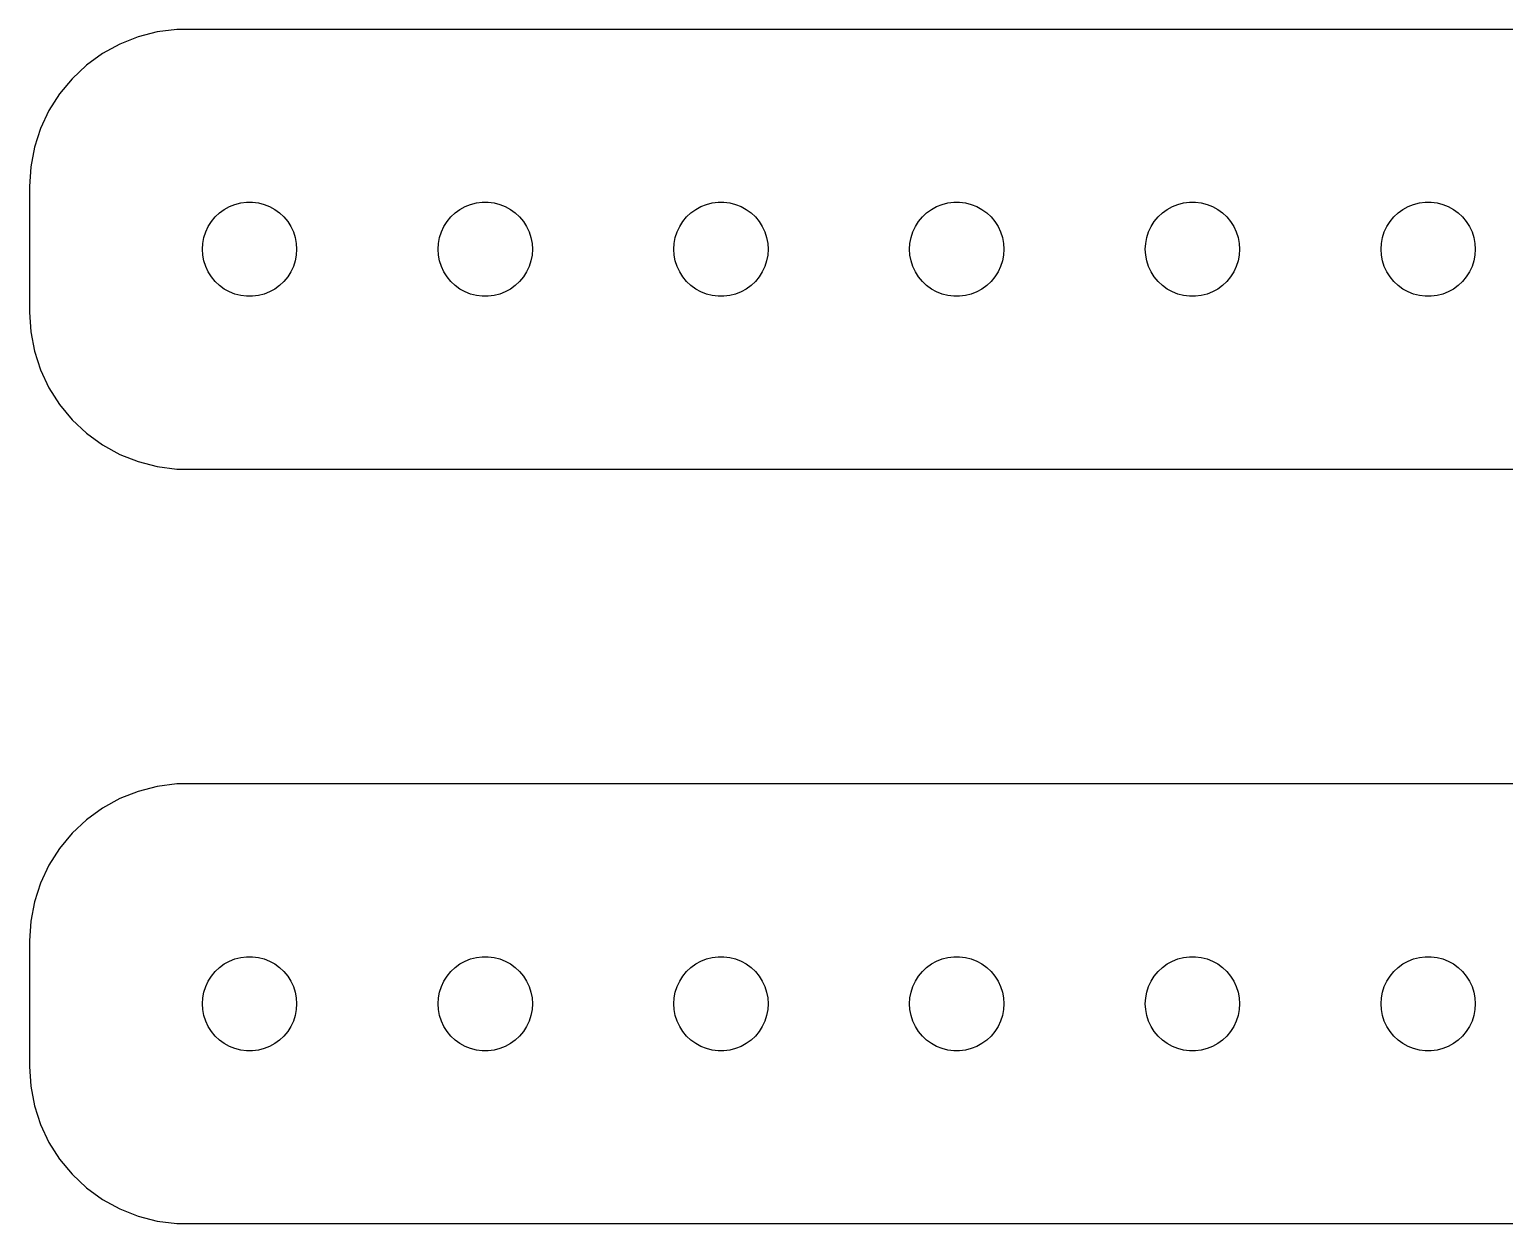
# Model space of a CAD drawing. Header units: metres. Extents: x -187 to 187, y 17 to 55.
# Drawn here: x -187 to -140.07, y 17.01 to 54.99 of the extents above; entities that cross this region are included whole.
import ezdxf

# ---------------------------------------------------------------- set-up
doc = ezdxf.new("R2010")
doc.units = ezdxf.units.M

msp = doc.modelspace()

# ---------------------------------------------------------------- linework, layer by layer
for p, q in [((-182.937, 54.9114), (-183.545, 54.7553)), ((-182.314, 54.9901), (-182.937, 54.9114)), ((182.314, 54.9901), (-182.314, 54.9901)), ((-184.129, 54.5241), (-184.679, 54.2216)), ((-183.545, 54.7553), (-184.129, 54.5241)), ((-184.679, 54.2216), (-185.187, 53.8526)), ((-185.187, 53.8526), (-185.645, 53.4227)), ((-185.645, 53.4227), (-186.045, 52.9389)), ((-186.045, 52.9389), (-186.382, 52.4088)), ((-186.382, 52.4088), (-186.649, 51.8406)), ((-186.649, 51.8406), (-186.843, 51.2434)), ((-186.843, 51.2434), (-186.961, 50.6267)), ((-186.961, 50.6267), (-187, 50)), ((-187, 50), (-187, 46)), ((-180.804, 49.2665), (-180.639, 49.3572)), ((-180.639, 49.3572), (-180.464, 49.4266)), ((-180.464, 49.4266), (-180.281, 49.4734)), ((-180.281, 49.4734), (-180.094, 49.497)), ((-180.094, 49.497), (-179.906, 49.497)), ((-179.906, 49.497), (-179.719, 49.4734)), ((-179.719, 49.4734), (-179.536, 49.4266)), ((-179.536, 49.4266), (-179.361, 49.3572)), ((-179.361, 49.3572), (-179.196, 49.2665)), ((-173.304, 49.2665), (-173.139, 49.3572)), ((-173.139, 49.3572), (-172.964, 49.4266)), ((-172.964, 49.4266), (-172.781, 49.4734)), ((-172.781, 49.4734), (-172.594, 49.497)), ((-172.594, 49.497), (-172.406, 49.497)), ((-172.406, 49.497), (-172.219, 49.4734)), ((-172.219, 49.4734), (-172.036, 49.4266)), ((-172.036, 49.4266), (-171.861, 49.3572)), ((-171.861, 49.3572), (-171.696, 49.2665)), ((-165.804, 49.2665), (-165.639, 49.3572)), ((-165.639, 49.3572), (-165.464, 49.4266)), ((-165.464, 49.4266), (-165.281, 49.4734)), ((-165.281, 49.4734), (-165.094, 49.497)), ((-165.094, 49.497), (-164.906, 49.497)), ((-164.906, 49.497), (-164.719, 49.4734)), ((-164.719, 49.4734), (-164.536, 49.4266)), ((-164.536, 49.4266), (-164.361, 49.3572)), ((-164.361, 49.3572), (-164.196, 49.2665)), ((-158.304, 49.2665), (-158.139, 49.3572)), ((-158.139, 49.3572), (-157.964, 49.4266)), ((-157.964, 49.4266), (-157.781, 49.4734)), ((-157.781, 49.4734), (-157.594, 49.497)), ((-157.594, 49.497), (-157.406, 49.497)), ((-157.406, 49.497), (-157.219, 49.4734)), ((-157.219, 49.4734), (-157.036, 49.4266)), ((-157.036, 49.4266), (-156.861, 49.3572)), ((-156.861, 49.3572), (-156.696, 49.2665)), ((-150.804, 49.2665), (-150.639, 49.3572)), ((-150.639, 49.3572), (-150.464, 49.4266)), ((-150.464, 49.4266), (-150.281, 49.4734)), ((-150.281, 49.4734), (-150.094, 49.497)), ((-150.094, 49.497), (-149.906, 49.497)), ((-149.906, 49.497), (-149.719, 49.4734)), ((-149.719, 49.4734), (-149.536, 49.4266)), ((-149.536, 49.4266), (-149.361, 49.3572)), ((-149.361, 49.3572), (-149.196, 49.2665)), ((-143.304, 49.2665), (-143.139, 49.3572)), ((-143.139, 49.3572), (-142.964, 49.4266)), ((-142.964, 49.4266), (-142.781, 49.4734)), ((-142.781, 49.4734), (-142.594, 49.497)), ((-142.594, 49.497), (-142.406, 49.497)), ((-142.406, 49.497), (-142.219, 49.4734)), ((-142.219, 49.4734), (-142.036, 49.4266)), ((-142.036, 49.4266), (-141.861, 49.3572)), ((-141.861, 49.3572), (-141.696, 49.2665)), ((-181.314, 48.7226), (-181.214, 48.8817)), ((-181.214, 48.8817), (-181.093, 49.0268)), ((-181.093, 49.0268), (-180.956, 49.1558)), ((-180.956, 49.1558), (-180.804, 49.2665)), ((-179.196, 49.2665), (-179.044, 49.1558)), ((-179.044, 49.1558), (-178.907, 49.0268)), ((-178.907, 49.0268), (-178.786, 48.8817)), ((-178.786, 48.8817), (-178.686, 48.7226)), ((-173.814, 48.7226), (-173.714, 48.8817)), ((-173.714, 48.8817), (-173.593, 49.0268)), ((-173.593, 49.0268), (-173.456, 49.1558)), ((-173.456, 49.1558), (-173.304, 49.2665)), ((-171.696, 49.2665), (-171.544, 49.1558)), ((-171.544, 49.1558), (-171.407, 49.0268)), ((-171.407, 49.0268), (-171.286, 48.8817)), ((-171.286, 48.8817), (-171.186, 48.7226)), ((-166.314, 48.7226), (-166.214, 48.8817)), ((-166.214, 48.8817), (-166.093, 49.0268)), ((-166.093, 49.0268), (-165.956, 49.1558)), ((-165.956, 49.1558), (-165.804, 49.2665)), ((-164.196, 49.2665), (-164.044, 49.1558)), ((-164.044, 49.1558), (-163.907, 49.0268)), ((-163.907, 49.0268), (-163.786, 48.8817)), ((-163.786, 48.8817), (-163.686, 48.7226)), ((-158.814, 48.7226), (-158.714, 48.8817)), ((-158.714, 48.8817), (-158.593, 49.0268)), ((-158.593, 49.0268), (-158.456, 49.1558)), ((-158.456, 49.1558), (-158.304, 49.2665)), ((-156.696, 49.2665), (-156.544, 49.1558)), ((-156.544, 49.1558), (-156.407, 49.0268)), ((-156.407, 49.0268), (-156.286, 48.8817)), ((-156.286, 48.8817), (-156.186, 48.7226)), ((-151.314, 48.7226), (-151.214, 48.8817)), ((-151.214, 48.8817), (-151.093, 49.0268)), ((-151.093, 49.0268), (-150.956, 49.1558)), ((-150.956, 49.1558), (-150.804, 49.2665)), ((-149.196, 49.2665), (-149.044, 49.1558)), ((-149.044, 49.1558), (-148.907, 49.0268)), ((-148.907, 49.0268), (-148.786, 48.8817)), ((-148.786, 48.8817), (-148.686, 48.7226)), ((-143.814, 48.7226), (-143.714, 48.8817)), ((-143.714, 48.8817), (-143.593, 49.0268)), ((-143.593, 49.0268), (-143.456, 49.1558)), ((-143.456, 49.1558), (-143.304, 49.2665)), ((-141.696, 49.2665), (-141.544, 49.1558)), ((-141.544, 49.1558), (-141.407, 49.0268)), ((-141.407, 49.0268), (-141.286, 48.8817)), ((-141.286, 48.8817), (-141.186, 48.7226)), ((-181.488, 48.188), (-181.453, 48.373)), ((-181.453, 48.373), (-181.395, 48.5522)), ((-181.395, 48.5522), (-181.314, 48.7226)), ((-178.686, 48.7226), (-178.605, 48.5522)), ((-178.605, 48.5522), (-178.547, 48.373)), ((-178.547, 48.373), (-178.512, 48.188)), ((-173.988, 48.188), (-173.953, 48.373)), ((-173.953, 48.373), (-173.895, 48.5522)), ((-173.895, 48.5522), (-173.814, 48.7226)), ((-171.186, 48.7226), (-171.105, 48.5522)), ((-171.105, 48.5522), (-171.047, 48.373)), ((-171.047, 48.373), (-171.012, 48.188)), ((-166.488, 48.188), (-166.453, 48.373)), ((-166.453, 48.373), (-166.395, 48.5522)), ((-166.395, 48.5522), (-166.314, 48.7226)), ((-163.686, 48.7226), (-163.605, 48.5522)), ((-163.605, 48.5522), (-163.547, 48.373)), ((-163.547, 48.373), (-163.512, 48.188)), ((-158.988, 48.188), (-158.953, 48.373)), ((-158.953, 48.373), (-158.895, 48.5522)), ((-158.895, 48.5522), (-158.814, 48.7226)), ((-156.186, 48.7226), (-156.105, 48.5522)), ((-156.105, 48.5522), (-156.047, 48.373)), ((-156.047, 48.373), (-156.012, 48.188)), ((-151.488, 48.188), (-151.453, 48.373)), ((-151.453, 48.373), (-151.395, 48.5522)), ((-151.395, 48.5522), (-151.314, 48.7226)), ((-148.686, 48.7226), (-148.605, 48.5522)), ((-148.605, 48.5522), (-148.547, 48.373)), ((-148.547, 48.373), (-148.512, 48.188)), ((-143.988, 48.188), (-143.953, 48.373)), ((-143.953, 48.373), (-143.895, 48.5522)), ((-143.895, 48.5522), (-143.814, 48.7226)), ((-141.186, 48.7226), (-141.105, 48.5522)), ((-141.105, 48.5522), (-141.047, 48.373)), ((-141.047, 48.373), (-141.012, 48.188)), ((-181.5, 48), (-181.488, 48.188)), ((-181.488, 47.812), (-181.5, 48)), ((-178.512, 48.188), (-178.5, 48)), ((-178.5, 48), (-178.512, 47.812)), ((-174, 48), (-173.988, 48.188)), ((-173.988, 47.812), (-174, 48)), ((-171.012, 48.188), (-171, 48)), ((-171, 48), (-171.012, 47.812)), ((-166.5, 48), (-166.488, 48.188)), ((-166.488, 47.812), (-166.5, 48)), ((-163.512, 48.188), (-163.5, 48)), ((-163.5, 48), (-163.512, 47.812)), ((-159, 48), (-158.988, 48.188)), ((-158.988, 47.812), (-159, 48)), ((-156.012, 48.188), (-156, 48)), ((-156, 48), (-156.012, 47.812)), ((-151.5, 48), (-151.488, 48.188)), ((-151.488, 47.812), (-151.5, 48)), ((-148.512, 48.188), (-148.5, 48)), ((-148.5, 48), (-148.512, 47.812)), ((-144, 48), (-143.988, 48.188)), ((-143.988, 47.812), (-144, 48)), ((-141.012, 48.188), (-141, 48)), ((-141, 48), (-141.012, 47.812)), ((-181.453, 47.627), (-181.488, 47.812)), ((-181.395, 47.4478), (-181.453, 47.627)), ((-181.314, 47.2774), (-181.395, 47.4478)), ((-178.605, 47.4478), (-178.686, 47.2774)), ((-178.547, 47.627), (-178.605, 47.4478)), ((-178.512, 47.812), (-178.547, 47.627)), ((-173.953, 47.627), (-173.988, 47.812)), ((-173.895, 47.4478), (-173.953, 47.627)), ((-173.814, 47.2774), (-173.895, 47.4478)), ((-171.105, 47.4478), (-171.186, 47.2774)), ((-171.047, 47.627), (-171.105, 47.4478)), ((-171.012, 47.812), (-171.047, 47.627)), ((-166.453, 47.627), (-166.488, 47.812)), ((-166.395, 47.4478), (-166.453, 47.627)), ((-166.314, 47.2774), (-166.395, 47.4478)), ((-163.605, 47.4478), (-163.686, 47.2774)), ((-163.547, 47.627), (-163.605, 47.4478)), ((-163.512, 47.812), (-163.547, 47.627)), ((-158.953, 47.627), (-158.988, 47.812)), ((-158.895, 47.4478), (-158.953, 47.627)), ((-158.814, 47.2774), (-158.895, 47.4478)), ((-156.105, 47.4478), (-156.186, 47.2774)), ((-156.047, 47.627), (-156.105, 47.4478)), ((-156.012, 47.812), (-156.047, 47.627)), ((-151.453, 47.627), (-151.488, 47.812)), ((-151.395, 47.4478), (-151.453, 47.627)), ((-151.314, 47.2774), (-151.395, 47.4478)), ((-148.605, 47.4478), (-148.686, 47.2774)), ((-148.547, 47.627), (-148.605, 47.4478)), ((-148.512, 47.812), (-148.547, 47.627)), ((-143.953, 47.627), (-143.988, 47.812)), ((-143.895, 47.4478), (-143.953, 47.627)), ((-143.814, 47.2774), (-143.895, 47.4478)), ((-141.105, 47.4478), (-141.186, 47.2774)), ((-141.047, 47.627), (-141.105, 47.4478)), ((-141.012, 47.812), (-141.047, 47.627)), ((-181.214, 47.1183), (-181.314, 47.2774)), ((-181.093, 46.9732), (-181.214, 47.1183)), ((-180.956, 46.8442), (-181.093, 46.9732)), ((-178.907, 46.9732), (-179.044, 46.8442)), ((-178.786, 47.1183), (-178.907, 46.9732)), ((-178.686, 47.2774), (-178.786, 47.1183)), ((-173.714, 47.1183), (-173.814, 47.2774)), ((-173.593, 46.9732), (-173.714, 47.1183)), ((-173.456, 46.8442), (-173.593, 46.9732)), ((-171.407, 46.9732), (-171.544, 46.8442)), ((-171.286, 47.1183), (-171.407, 46.9732)), ((-171.186, 47.2774), (-171.286, 47.1183)), ((-166.214, 47.1183), (-166.314, 47.2774)), ((-166.093, 46.9732), (-166.214, 47.1183)), ((-165.956, 46.8442), (-166.093, 46.9732)), ((-163.907, 46.9732), (-164.044, 46.8442)), ((-163.786, 47.1183), (-163.907, 46.9732)), ((-163.686, 47.2774), (-163.786, 47.1183)), ((-158.714, 47.1183), (-158.814, 47.2774)), ((-158.593, 46.9732), (-158.714, 47.1183)), ((-158.456, 46.8442), (-158.593, 46.9732)), ((-156.407, 46.9732), (-156.544, 46.8442)), ((-156.286, 47.1183), (-156.407, 46.9732)), ((-156.186, 47.2774), (-156.286, 47.1183)), ((-151.214, 47.1183), (-151.314, 47.2774)), ((-151.093, 46.9732), (-151.214, 47.1183)), ((-150.956, 46.8442), (-151.093, 46.9732)), ((-148.907, 46.9732), (-149.044, 46.8442)), ((-148.786, 47.1183), (-148.907, 46.9732)), ((-148.686, 47.2774), (-148.786, 47.1183)), ((-143.714, 47.1183), (-143.814, 47.2774)), ((-143.593, 46.9732), (-143.714, 47.1183)), ((-143.456, 46.8442), (-143.593, 46.9732)), ((-141.407, 46.9732), (-141.544, 46.8442)), ((-141.286, 47.1183), (-141.407, 46.9732)), ((-141.186, 47.2774), (-141.286, 47.1183)), ((-180.804, 46.7335), (-180.956, 46.8442)), ((-180.639, 46.6428), (-180.804, 46.7335)), ((-180.464, 46.5734), (-180.639, 46.6428)), ((-180.281, 46.5266), (-180.464, 46.5734)), ((-180.094, 46.503), (-180.281, 46.5266)), ((-179.906, 46.503), (-180.094, 46.503)), ((-179.719, 46.5266), (-179.906, 46.503)), ((-179.536, 46.5734), (-179.719, 46.5266)), ((-179.361, 46.6428), (-179.536, 46.5734)), ((-179.196, 46.7335), (-179.361, 46.6428)), ((-179.044, 46.8442), (-179.196, 46.7335)), ((-173.304, 46.7335), (-173.456, 46.8442)), ((-173.139, 46.6428), (-173.304, 46.7335)), ((-172.964, 46.5734), (-173.139, 46.6428)), ((-172.781, 46.5266), (-172.964, 46.5734)), ((-172.594, 46.503), (-172.781, 46.5266)), ((-172.406, 46.503), (-172.594, 46.503)), ((-172.219, 46.5266), (-172.406, 46.503)), ((-172.036, 46.5734), (-172.219, 46.5266)), ((-171.861, 46.6428), (-172.036, 46.5734)), ((-171.696, 46.7335), (-171.861, 46.6428)), ((-171.544, 46.8442), (-171.696, 46.7335)), ((-165.804, 46.7335), (-165.956, 46.8442)), ((-165.639, 46.6428), (-165.804, 46.7335)), ((-165.464, 46.5734), (-165.639, 46.6428)), ((-165.281, 46.5266), (-165.464, 46.5734)), ((-165.094, 46.503), (-165.281, 46.5266)), ((-164.906, 46.503), (-165.094, 46.503)), ((-164.719, 46.5266), (-164.906, 46.503)), ((-164.536, 46.5734), (-164.719, 46.5266)), ((-164.361, 46.6428), (-164.536, 46.5734)), ((-164.196, 46.7335), (-164.361, 46.6428)), ((-164.044, 46.8442), (-164.196, 46.7335)), ((-158.304, 46.7335), (-158.456, 46.8442)), ((-158.139, 46.6428), (-158.304, 46.7335)), ((-157.964, 46.5734), (-158.139, 46.6428)), ((-157.781, 46.5266), (-157.964, 46.5734)), ((-157.594, 46.503), (-157.781, 46.5266)), ((-157.406, 46.503), (-157.594, 46.503)), ((-157.219, 46.5266), (-157.406, 46.503)), ((-157.036, 46.5734), (-157.219, 46.5266)), ((-156.861, 46.6428), (-157.036, 46.5734)), ((-156.696, 46.7335), (-156.861, 46.6428)), ((-156.544, 46.8442), (-156.696, 46.7335)), ((-150.804, 46.7335), (-150.956, 46.8442)), ((-150.639, 46.6428), (-150.804, 46.7335)), ((-150.464, 46.5734), (-150.639, 46.6428)), ((-150.281, 46.5266), (-150.464, 46.5734)), ((-150.094, 46.503), (-150.281, 46.5266)), ((-149.906, 46.503), (-150.094, 46.503)), ((-149.719, 46.5266), (-149.906, 46.503)), ((-149.536, 46.5734), (-149.719, 46.5266)), ((-149.361, 46.6428), (-149.536, 46.5734)), ((-149.196, 46.7335), (-149.361, 46.6428)), ((-149.044, 46.8442), (-149.196, 46.7335)), ((-143.304, 46.7335), (-143.456, 46.8442)), ((-143.139, 46.6428), (-143.304, 46.7335)), ((-142.964, 46.5734), (-143.139, 46.6428)), ((-142.781, 46.5266), (-142.964, 46.5734)), ((-142.594, 46.503), (-142.781, 46.5266)), ((-142.406, 46.503), (-142.594, 46.503)), ((-142.219, 46.5266), (-142.406, 46.503)), ((-142.036, 46.5734), (-142.219, 46.5266)), ((-141.861, 46.6428), (-142.036, 46.5734)), ((-141.696, 46.7335), (-141.861, 46.6428)), ((-141.544, 46.8442), (-141.696, 46.7335)), ((-187, 46), (-186.961, 45.3733)), ((-186.961, 45.3733), (-186.843, 44.7566)), ((-186.843, 44.7566), (-186.649, 44.1594)), ((-186.649, 44.1594), (-186.382, 43.5912)), ((-186.382, 43.5912), (-186.045, 43.0611)), ((-186.045, 43.0611), (-185.645, 42.5773)), ((-185.645, 42.5773), (-185.187, 42.1474)), ((-185.187, 42.1474), (-184.679, 41.7784)), ((-184.679, 41.7784), (-184.129, 41.4759)), ((-184.129, 41.4759), (-183.545, 41.2447)), ((-183.545, 41.2447), (-182.937, 41.0886)), ((-182.937, 41.0886), (-182.314, 41.0099)), ((-182.314, 41.0099), (182.314, 41.0099)), ((-182.314, 30.9901), (-182.937, 30.9114)), ((182.314, 30.9901), (-182.314, 30.9901)), ((-184.129, 30.5241), (-184.679, 30.2216)), ((-183.545, 30.7553), (-184.129, 30.5241)), ((-182.937, 30.9114), (-183.545, 30.7553)), ((-184.679, 30.2216), (-185.187, 29.8526)), ((-185.187, 29.8526), (-185.645, 29.4227)), ((-185.645, 29.4227), (-186.045, 28.9389)), ((-186.045, 28.9389), (-186.382, 28.4088)), ((-186.382, 28.4088), (-186.649, 27.8406)), ((-186.649, 27.8406), (-186.843, 27.2434)), ((-186.843, 27.2434), (-186.961, 26.6267)), ((-186.961, 26.6267), (-187, 26)), ((-187, 26), (-187, 22)), ((-180.804, 25.2665), (-180.639, 25.3572)), ((-180.639, 25.3572), (-180.464, 25.4266)), ((-180.464, 25.4266), (-180.281, 25.4734)), ((-180.281, 25.4734), (-180.094, 25.497)), ((-180.094, 25.497), (-179.906, 25.497)), ((-179.906, 25.497), (-179.719, 25.4734)), ((-179.719, 25.4734), (-179.536, 25.4266)), ((-179.536, 25.4266), (-179.361, 25.3572)), ((-179.361, 25.3572), (-179.196, 25.2665)), ((-173.304, 25.2665), (-173.139, 25.3572)), ((-173.139, 25.3572), (-172.964, 25.4266)), ((-172.964, 25.4266), (-172.781, 25.4734)), ((-172.781, 25.4734), (-172.594, 25.497)), ((-172.594, 25.497), (-172.406, 25.497)), ((-172.406, 25.497), (-172.219, 25.4734)), ((-172.219, 25.4734), (-172.036, 25.4266)), ((-172.036, 25.4266), (-171.861, 25.3572)), ((-171.861, 25.3572), (-171.696, 25.2665)), ((-165.804, 25.2665), (-165.639, 25.3572)), ((-165.639, 25.3572), (-165.464, 25.4266)), ((-165.464, 25.4266), (-165.281, 25.4734)), ((-165.281, 25.4734), (-165.094, 25.497)), ((-165.094, 25.497), (-164.906, 25.497)), ((-164.906, 25.497), (-164.719, 25.4734)), ((-164.719, 25.4734), (-164.536, 25.4266)), ((-164.536, 25.4266), (-164.361, 25.3572)), ((-164.361, 25.3572), (-164.196, 25.2665)), ((-158.304, 25.2665), (-158.139, 25.3572)), ((-158.139, 25.3572), (-157.964, 25.4266)), ((-157.964, 25.4266), (-157.781, 25.4734)), ((-157.781, 25.4734), (-157.594, 25.497)), ((-157.594, 25.497), (-157.406, 25.497)), ((-157.406, 25.497), (-157.219, 25.4734)), ((-157.219, 25.4734), (-157.036, 25.4266)), ((-157.036, 25.4266), (-156.861, 25.3572)), ((-156.861, 25.3572), (-156.696, 25.2665)), ((-150.804, 25.2665), (-150.639, 25.3572)), ((-150.639, 25.3572), (-150.464, 25.4266)), ((-150.464, 25.4266), (-150.281, 25.4734)), ((-150.281, 25.4734), (-150.094, 25.497)), ((-150.094, 25.497), (-149.906, 25.497)), ((-149.906, 25.497), (-149.719, 25.4734)), ((-149.719, 25.4734), (-149.536, 25.4266)), ((-149.536, 25.4266), (-149.361, 25.3572)), ((-149.361, 25.3572), (-149.196, 25.2665)), ((-143.304, 25.2665), (-143.139, 25.3572)), ((-143.139, 25.3572), (-142.964, 25.4266)), ((-142.964, 25.4266), (-142.781, 25.4734)), ((-142.781, 25.4734), (-142.594, 25.497)), ((-142.594, 25.497), (-142.406, 25.497)), ((-142.406, 25.497), (-142.219, 25.4734)), ((-142.219, 25.4734), (-142.036, 25.4266)), ((-142.036, 25.4266), (-141.861, 25.3572)), ((-141.861, 25.3572), (-141.696, 25.2665)), ((-181.314, 24.7226), (-181.214, 24.8817)), ((-181.214, 24.8817), (-181.093, 25.0268)), ((-181.093, 25.0268), (-180.956, 25.1558)), ((-180.956, 25.1558), (-180.804, 25.2665)), ((-179.196, 25.2665), (-179.044, 25.1558)), ((-179.044, 25.1558), (-178.907, 25.0268)), ((-178.907, 25.0268), (-178.786, 24.8817)), ((-178.786, 24.8817), (-178.686, 24.7226)), ((-173.814, 24.7226), (-173.714, 24.8817)), ((-173.714, 24.8817), (-173.593, 25.0268)), ((-173.593, 25.0268), (-173.456, 25.1558)), ((-173.456, 25.1558), (-173.304, 25.2665)), ((-171.696, 25.2665), (-171.544, 25.1558)), ((-171.544, 25.1558), (-171.407, 25.0268)), ((-171.407, 25.0268), (-171.286, 24.8817)), ((-171.286, 24.8817), (-171.186, 24.7226)), ((-166.314, 24.7226), (-166.214, 24.8817)), ((-166.214, 24.8817), (-166.093, 25.0268)), ((-166.093, 25.0268), (-165.956, 25.1558)), ((-165.956, 25.1558), (-165.804, 25.2665)), ((-164.196, 25.2665), (-164.044, 25.1558)), ((-164.044, 25.1558), (-163.907, 25.0268)), ((-163.907, 25.0268), (-163.786, 24.8817)), ((-163.786, 24.8817), (-163.686, 24.7226)), ((-158.814, 24.7226), (-158.714, 24.8817)), ((-158.714, 24.8817), (-158.593, 25.0268)), ((-158.593, 25.0268), (-158.456, 25.1558)), ((-158.456, 25.1558), (-158.304, 25.2665)), ((-156.696, 25.2665), (-156.544, 25.1558)), ((-156.544, 25.1558), (-156.407, 25.0268)), ((-156.407, 25.0268), (-156.286, 24.8817)), ((-156.286, 24.8817), (-156.186, 24.7226)), ((-151.314, 24.7226), (-151.214, 24.8817)), ((-151.214, 24.8817), (-151.093, 25.0268)), ((-151.093, 25.0268), (-150.956, 25.1558)), ((-150.956, 25.1558), (-150.804, 25.2665)), ((-149.196, 25.2665), (-149.044, 25.1558)), ((-149.044, 25.1558), (-148.907, 25.0268)), ((-148.907, 25.0268), (-148.786, 24.8817)), ((-148.786, 24.8817), (-148.686, 24.7226)), ((-143.814, 24.7226), (-143.714, 24.8817)), ((-143.714, 24.8817), (-143.593, 25.0268)), ((-143.593, 25.0268), (-143.456, 25.1558)), ((-143.456, 25.1558), (-143.304, 25.2665)), ((-141.696, 25.2665), (-141.544, 25.1558)), ((-141.544, 25.1558), (-141.407, 25.0268)), ((-141.407, 25.0268), (-141.286, 24.8817)), ((-141.286, 24.8817), (-141.186, 24.7226)), ((-181.453, 24.373), (-181.395, 24.5522)), ((-181.395, 24.5522), (-181.314, 24.7226)), ((-178.686, 24.7226), (-178.605, 24.5522)), ((-178.605, 24.5522), (-178.547, 24.373)), ((-173.953, 24.373), (-173.895, 24.5522)), ((-173.895, 24.5522), (-173.814, 24.7226)), ((-171.186, 24.7226), (-171.105, 24.5522)), ((-171.105, 24.5522), (-171.047, 24.373)), ((-166.453, 24.373), (-166.395, 24.5522)), ((-166.395, 24.5522), (-166.314, 24.7226)), ((-163.686, 24.7226), (-163.605, 24.5522)), ((-163.605, 24.5522), (-163.547, 24.373)), ((-158.953, 24.373), (-158.895, 24.5522)), ((-158.895, 24.5522), (-158.814, 24.7226)), ((-156.186, 24.7226), (-156.105, 24.5522)), ((-156.105, 24.5522), (-156.047, 24.373)), ((-151.453, 24.373), (-151.395, 24.5522)), ((-151.395, 24.5522), (-151.314, 24.7226)), ((-148.686, 24.7226), (-148.605, 24.5522)), ((-148.605, 24.5522), (-148.547, 24.373)), ((-143.953, 24.373), (-143.895, 24.5522)), ((-143.895, 24.5522), (-143.814, 24.7226)), ((-141.186, 24.7226), (-141.105, 24.5522)), ((-141.105, 24.5522), (-141.047, 24.373)), ((-181.5, 24), (-181.488, 24.188)), ((-181.488, 23.812), (-181.5, 24)), ((-181.488, 24.188), (-181.453, 24.373)), ((-178.547, 24.373), (-178.512, 24.188)), ((-178.512, 24.188), (-178.5, 24)), ((-178.5, 24), (-178.512, 23.812)), ((-174, 24), (-173.988, 24.188)), ((-173.988, 23.812), (-174, 24)), ((-173.988, 24.188), (-173.953, 24.373)), ((-171.047, 24.373), (-171.012, 24.188)), ((-171.012, 24.188), (-171, 24)), ((-171, 24), (-171.012, 23.812)), ((-166.5, 24), (-166.488, 24.188)), ((-166.488, 23.812), (-166.5, 24)), ((-166.488, 24.188), (-166.453, 24.373)), ((-163.547, 24.373), (-163.512, 24.188)), ((-163.512, 24.188), (-163.5, 24)), ((-163.5, 24), (-163.512, 23.812)), ((-159, 24), (-158.988, 24.188)), ((-158.988, 23.812), (-159, 24)), ((-158.988, 24.188), (-158.953, 24.373)), ((-156.047, 24.373), (-156.012, 24.188)), ((-156.012, 24.188), (-156, 24)), ((-156, 24), (-156.012, 23.812)), ((-151.5, 24), (-151.488, 24.188)), ((-151.488, 23.812), (-151.5, 24)), ((-151.488, 24.188), (-151.453, 24.373)), ((-148.547, 24.373), (-148.512, 24.188)), ((-148.512, 24.188), (-148.5, 24)), ((-148.5, 24), (-148.512, 23.812)), ((-144, 24), (-143.988, 24.188)), ((-143.988, 23.812), (-144, 24)), ((-143.988, 24.188), (-143.953, 24.373)), ((-141.047, 24.373), (-141.012, 24.188)), ((-141.012, 24.188), (-141, 24)), ((-141, 24), (-141.012, 23.812)), ((-181.453, 23.627), (-181.488, 23.812)), ((-181.395, 23.4478), (-181.453, 23.627)), ((-178.547, 23.627), (-178.605, 23.4478)), ((-178.512, 23.812), (-178.547, 23.627)), ((-173.953, 23.627), (-173.988, 23.812)), ((-173.895, 23.4478), (-173.953, 23.627)), ((-171.047, 23.627), (-171.105, 23.4478)), ((-171.012, 23.812), (-171.047, 23.627)), ((-166.453, 23.627), (-166.488, 23.812)), ((-166.395, 23.4478), (-166.453, 23.627)), ((-163.547, 23.627), (-163.605, 23.4478)), ((-163.512, 23.812), (-163.547, 23.627)), ((-158.953, 23.627), (-158.988, 23.812)), ((-158.895, 23.4478), (-158.953, 23.627)), ((-156.047, 23.627), (-156.105, 23.4478)), ((-156.012, 23.812), (-156.047, 23.627)), ((-151.453, 23.627), (-151.488, 23.812)), ((-151.395, 23.4478), (-151.453, 23.627)), ((-148.547, 23.627), (-148.605, 23.4478)), ((-148.512, 23.812), (-148.547, 23.627)), ((-143.953, 23.627), (-143.988, 23.812)), ((-143.895, 23.4478), (-143.953, 23.627)), ((-141.047, 23.627), (-141.105, 23.4478)), ((-141.012, 23.812), (-141.047, 23.627)), ((-181.314, 23.2774), (-181.395, 23.4478)), ((-181.214, 23.1183), (-181.314, 23.2774)), ((-181.093, 22.9732), (-181.214, 23.1183)), ((-178.786, 23.1183), (-178.907, 22.9732)), ((-178.686, 23.2774), (-178.786, 23.1183)), ((-178.605, 23.4478), (-178.686, 23.2774)), ((-173.814, 23.2774), (-173.895, 23.4478)), ((-173.714, 23.1183), (-173.814, 23.2774)), ((-173.593, 22.9732), (-173.714, 23.1183)), ((-171.286, 23.1183), (-171.407, 22.9732)), ((-171.186, 23.2774), (-171.286, 23.1183)), ((-171.105, 23.4478), (-171.186, 23.2774)), ((-166.314, 23.2774), (-166.395, 23.4478)), ((-166.214, 23.1183), (-166.314, 23.2774)), ((-166.093, 22.9732), (-166.214, 23.1183)), ((-163.786, 23.1183), (-163.907, 22.9732)), ((-163.686, 23.2774), (-163.786, 23.1183)), ((-163.605, 23.4478), (-163.686, 23.2774)), ((-158.814, 23.2774), (-158.895, 23.4478)), ((-158.714, 23.1183), (-158.814, 23.2774)), ((-158.593, 22.9732), (-158.714, 23.1183)), ((-156.286, 23.1183), (-156.407, 22.9732)), ((-156.186, 23.2774), (-156.286, 23.1183)), ((-156.105, 23.4478), (-156.186, 23.2774)), ((-151.314, 23.2774), (-151.395, 23.4478)), ((-151.214, 23.1183), (-151.314, 23.2774)), ((-151.093, 22.9732), (-151.214, 23.1183)), ((-148.786, 23.1183), (-148.907, 22.9732)), ((-148.686, 23.2774), (-148.786, 23.1183)), ((-148.605, 23.4478), (-148.686, 23.2774)), ((-143.814, 23.2774), (-143.895, 23.4478)), ((-143.714, 23.1183), (-143.814, 23.2774)), ((-143.593, 22.9732), (-143.714, 23.1183)), ((-141.286, 23.1183), (-141.407, 22.9732)), ((-141.186, 23.2774), (-141.286, 23.1183)), ((-141.105, 23.4478), (-141.186, 23.2774)), ((-180.956, 22.8442), (-181.093, 22.9732)), ((-180.804, 22.7335), (-180.956, 22.8442)), ((-180.639, 22.6428), (-180.804, 22.7335)), ((-180.464, 22.5734), (-180.639, 22.6428)), ((-180.281, 22.5266), (-180.464, 22.5734)), ((-180.094, 22.503), (-180.281, 22.5266)), ((-179.719, 22.5266), (-179.906, 22.503)), ((-179.536, 22.5734), (-179.719, 22.5266)), ((-179.361, 22.6428), (-179.536, 22.5734)), ((-179.196, 22.7335), (-179.361, 22.6428)), ((-179.044, 22.8442), (-179.196, 22.7335)), ((-178.907, 22.9732), (-179.044, 22.8442)), ((-173.456, 22.8442), (-173.593, 22.9732)), ((-173.304, 22.7335), (-173.456, 22.8442)), ((-173.139, 22.6428), (-173.304, 22.7335)), ((-172.964, 22.5734), (-173.139, 22.6428)), ((-172.781, 22.5266), (-172.964, 22.5734)), ((-172.594, 22.503), (-172.781, 22.5266)), ((-172.219, 22.5266), (-172.406, 22.503)), ((-172.036, 22.5734), (-172.219, 22.5266)), ((-171.861, 22.6428), (-172.036, 22.5734)), ((-171.696, 22.7335), (-171.861, 22.6428)), ((-171.544, 22.8442), (-171.696, 22.7335)), ((-171.407, 22.9732), (-171.544, 22.8442)), ((-165.956, 22.8442), (-166.093, 22.9732)), ((-165.804, 22.7335), (-165.956, 22.8442)), ((-165.639, 22.6428), (-165.804, 22.7335)), ((-165.464, 22.5734), (-165.639, 22.6428)), ((-165.281, 22.5266), (-165.464, 22.5734)), ((-165.094, 22.503), (-165.281, 22.5266)), ((-164.719, 22.5266), (-164.906, 22.503)), ((-164.536, 22.5734), (-164.719, 22.5266)), ((-164.361, 22.6428), (-164.536, 22.5734)), ((-164.196, 22.7335), (-164.361, 22.6428)), ((-164.044, 22.8442), (-164.196, 22.7335)), ((-163.907, 22.9732), (-164.044, 22.8442)), ((-158.456, 22.8442), (-158.593, 22.9732)), ((-158.304, 22.7335), (-158.456, 22.8442)), ((-158.139, 22.6428), (-158.304, 22.7335)), ((-157.964, 22.5734), (-158.139, 22.6428)), ((-157.781, 22.5266), (-157.964, 22.5734)), ((-157.594, 22.503), (-157.781, 22.5266)), ((-157.219, 22.5266), (-157.406, 22.503)), ((-157.036, 22.5734), (-157.219, 22.5266)), ((-156.861, 22.6428), (-157.036, 22.5734)), ((-156.696, 22.7335), (-156.861, 22.6428)), ((-156.544, 22.8442), (-156.696, 22.7335)), ((-156.407, 22.9732), (-156.544, 22.8442)), ((-150.956, 22.8442), (-151.093, 22.9732)), ((-150.804, 22.7335), (-150.956, 22.8442)), ((-150.639, 22.6428), (-150.804, 22.7335)), ((-150.464, 22.5734), (-150.639, 22.6428)), ((-150.281, 22.5266), (-150.464, 22.5734)), ((-150.094, 22.503), (-150.281, 22.5266)), ((-149.719, 22.5266), (-149.906, 22.503)), ((-149.536, 22.5734), (-149.719, 22.5266)), ((-149.361, 22.6428), (-149.536, 22.5734)), ((-149.196, 22.7335), (-149.361, 22.6428)), ((-149.044, 22.8442), (-149.196, 22.7335)), ((-148.907, 22.9732), (-149.044, 22.8442)), ((-143.456, 22.8442), (-143.593, 22.9732)), ((-143.304, 22.7335), (-143.456, 22.8442)), ((-143.139, 22.6428), (-143.304, 22.7335)), ((-142.964, 22.5734), (-143.139, 22.6428)), ((-142.781, 22.5266), (-142.964, 22.5734)), ((-142.594, 22.503), (-142.781, 22.5266)), ((-142.219, 22.5266), (-142.406, 22.503)), ((-142.036, 22.5734), (-142.219, 22.5266)), ((-141.861, 22.6428), (-142.036, 22.5734)), ((-141.696, 22.7335), (-141.861, 22.6428)), ((-141.544, 22.8442), (-141.696, 22.7335)), ((-141.407, 22.9732), (-141.544, 22.8442)), ((-179.906, 22.503), (-180.094, 22.503)), ((-172.406, 22.503), (-172.594, 22.503)), ((-164.906, 22.503), (-165.094, 22.503)), ((-157.406, 22.503), (-157.594, 22.503)), ((-149.906, 22.503), (-150.094, 22.503)), ((-142.406, 22.503), (-142.594, 22.503)), ((-187, 22), (-186.961, 21.3733)), ((-186.961, 21.3733), (-186.843, 20.7566)), ((-186.843, 20.7566), (-186.649, 20.1594)), ((-186.649, 20.1594), (-186.382, 19.5912)), ((-186.382, 19.5912), (-186.045, 19.0611)), ((-186.045, 19.0611), (-185.645, 18.5773)), ((-185.645, 18.5773), (-185.187, 18.1474)), ((-185.187, 18.1474), (-184.679, 17.7784)), ((-184.679, 17.7784), (-184.129, 17.4759)), ((-184.129, 17.4759), (-183.545, 17.2447)), ((-183.545, 17.2447), (-182.937, 17.0886)), ((-182.937, 17.0886), (-182.314, 17.0099)), ((-182.314, 17.0099), (182.314, 17.0099))]:
    msp.add_line(p, q)

doc.saveas('drawing.dxf')
